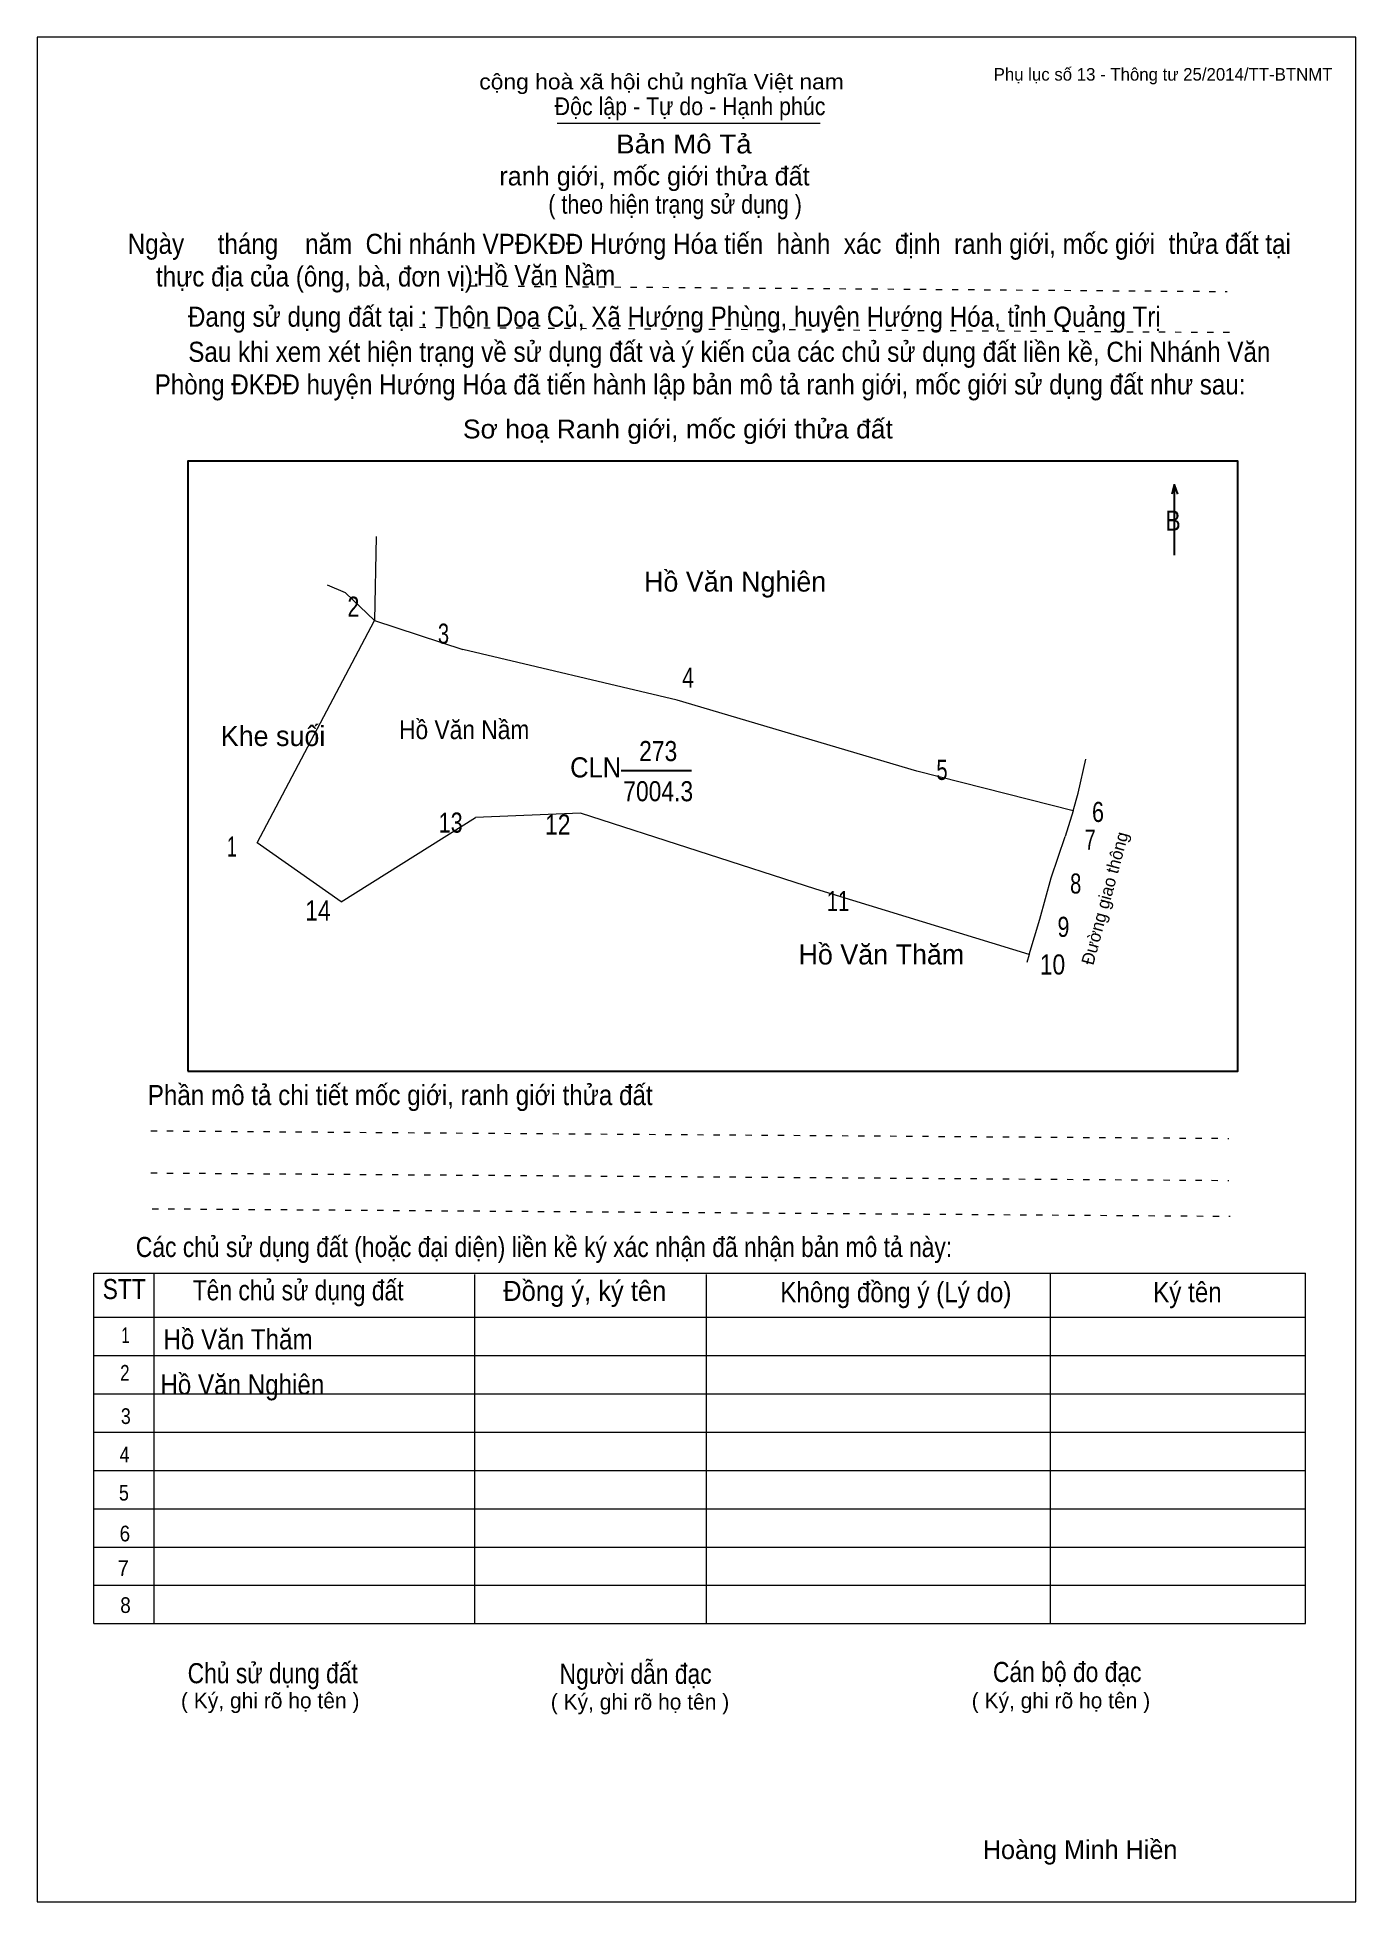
# Model space of a CAD drawing. Header units: centimetres. Extents: x 0 to 21, y 0 to 29.7.
import ezdxf
from ezdxf.enums import TextEntityAlignment as Align

# ---------------------------------------------------------------- set-up
doc = ezdxf.new("R2010")
doc.units = ezdxf.units.CM
doc.header["$LTSCALE"] = 0.13
doc.linetypes.add('DOTTED', pattern=[1.5, 0.3, -1.2])
for name, color, linetype, lineweight in [('1', 7, 'Continuous', 13), ('33', 7, 'Continuous', 25), ('6', 7, 'Continuous', 13), ('62', 7, 'Continuous', 13)]:
    doc.layers.add(name, color=color, linetype=linetype, lineweight=lineweight)
for name, color, linetype in [('2', 7, 'Continuous'), ('32', 7, 'Continuous'), ('34', 7, 'Continuous'), ('63', 7, 'Continuous')]:
    doc.layers.add(name, color=color, linetype=linetype)

msp = doc.modelspace()

# ---------------------------------------------------------------- linework, layer by layer
at = {"layer": '1'}
msp.add_lwpolyline([(21, 0), (21, 29.7), (0, 29.7), (0, 0)], close=True, dxfattribs=at)
at = {"layer": '33'}
msp.add_line((9.3, 18.02), (10.42, 18.02), dxfattribs=at)
at = {"layer": '6'}
for p, q in [((5.4, 21.75), (5.37, 20.41)), ((5.37, 20.41), (6.78, 19.95)), ((4.84, 15.93), (6.98, 17.27)), ((16.5, 17.38), (16.37, 16.97)), ((15.8, 15.09), (15.76, 14.96))]:
    msp.add_line(p, q, dxfattribs=at)
for points in [[(5.37, 20.41), (4.91, 20.85), (4.62, 20.97)], [(4.84, 15.93), (3.5, 16.87), (5.37, 20.41)], [(16.5, 17.38), (14.01, 18.01), (10.19, 19.14), (6.78, 19.95)], [(16.5, 17.38), (16.58, 17.66), (16.7, 18.2)], [(15.8, 15.09), (12.4, 16.13), (8.65, 17.34), (6.98, 17.27)], [(15.8, 15.09), (15.97, 15.65), (16.15, 16.31), (16.37, 16.97)]]:
    msp.add_lwpolyline(points, dxfattribs=at)
at = {"layer": '62'}
for p, q in [((8.28, 28.33), (12.47, 28.33)), ((0.9, 10.01), (20.2, 10.01)), ((0.9, 4.43), (0.9, 10.01)), ((1.86, 4.43), (1.86, 10.01)), ((6.97, 4.43), (6.97, 9.99)), ((10.66, 4.43), (10.66, 9.99)), ((16.14, 4.43), (16.14, 10.01)), ((20.2, 4.43), (20.2, 10.01)), ((0.9, 9.31), (20.2, 9.31)), ((0.9, 8.7), (20.2, 8.7)), ((0.9, 8.09), (20.2, 8.09)), ((0.9, 7.48), (20.2, 7.48)), ((0.9, 6.87), (20.2, 6.87)), ((0.9, 6.26), (20.2, 6.26)), ((0.9, 5.65), (20.2, 5.65)), ((0.9, 5.04), (20.2, 5.04)), ((0.9, 4.43), (20.2, 4.43))]:
    msp.add_line(p, q, dxfattribs=at)
at = {"layer": '62', "linetype": 'DOTTED'}
for p, q in [((6.89, 25.74), (18.95, 25.65)), ((6.09, 25.08), (19.04, 25)), ((1.81, 12.28), (18.98, 12.16)), ((1.81, 11.61), (18.98, 11.49)), ((1.83, 11.04), (19, 10.92))]:
    msp.add_line(p, q, dxfattribs=at)
at = {"layer": '62', "lineweight": 25}
for p, q in [((18.11, 22.58), (18.11, 21.45)), ((18.11, 22.57), (18.07, 22.42)), ((18.11, 22.57), (18.16, 22.42))]:
    msp.add_line(p, q, dxfattribs=at)
msp.add_lwpolyline([(2.4, 13.23), (19.12, 13.23), (19.12, 22.95), (2.4, 22.95)], close=True, dxfattribs=at)

# ---------------------------------------------------------------- texts
at = {"layer": '2', "width": 0.9}
msp.add_text('Hồ Văn Nầm', height=0.3011, dxfattribs=at).set_placement((6.8, 18.52), align=Align.CENTER)
at = {"layer": '2'}
msp.add_text('Đường giao thông', height=0.2008, rotation=75.011, dxfattribs=at).set_placement((17.101, 15.959), align=Align.CENTER)
at = {"layer": '32'}
for s, width, p in [('2', 0.8, (5.035, 20.47)), ('3', 0.75, (6.47, 20.04)), ('4', 0.8, (10.365, 19.34)), ('5', 0.75, (14.41, 17.87)), ('6', 0.8, (16.895, 17.2)), ('13', 0.8, (6.585, 17.03)), ('12', 0.85, (8.29, 17)), ('1', 0.65, (3.1, 16.65)), ('7', 0.75, (16.77, 16.76)), ('8', 0.75, (16.54, 16.06)), ('11', 0.75, (12.755, 15.78)), ('14', 0.85, (4.47, 15.63)), ('9', 0.8, (16.345, 15.37)), ('10', 0.85, (16.17, 14.77))]:
    msp.add_text(s, height=0.32, dxfattribs=dict(at, width=width)).set_placement(p, align=Align.CENTER)
at = {"layer": '33'}
for s, p in [('Hồ Văn Nghiên', (11.115, 20.87)), ('Hồ Văn Nghiên', (11.115, 20.87)), ('Khe suối', (3.755, 18.41)), ('Hồ Văn Thăm', (13.445, 14.93)), ('Hồ Văn Thăm', (13.445, 14.93))]:
    msp.add_text(s, height=0.32, dxfattribs=at).set_placement(p, align=Align.CENTER)
at = {"layer": '33', "width": 0.85}
for s, p in [('273', (9.89, 18.17)), ('7004.3', (9.89, 17.53))]:
    msp.add_text(s, height=0.32, dxfattribs=at).set_placement(p, align=Align.CENTER)
at = {"layer": '33', "width": 0.95}
msp.add_text('CLN', height=0.32, dxfattribs=at).set_placement((9.3, 17.91), align=Align.RIGHT)
at = {"layer": '34', "width": 0.9}
for s, p in [('Hồ Văn Nầm', (7, 25.75)), ('Hồ Văn Thăm', (2.01, 8.8)), ('Hồ Văn Nghiên', (1.96, 8.08))]:
    msp.add_text(s, height=0.32, dxfattribs=at).set_placement(p)
at = {"layer": '62'}
for s, height, width, p in [('cộng hoà xã hội chủ nghĩa Việt nam', 0.2474, 1.1, (7.04, 28.87)), ('Độc lập - Tự do - Hạnh phúc', 0.2828, 0.9, (8.24, 28.46)), ('Bản Mô Tả', 0.3, 1.1, (9.22, 27.85)), ('( theo hiện trạng sử dụng )', 0.3, 0.85, (8.14, 26.89)), ('Ngày     tháng    năm  Chi nhánh VPĐKĐĐ Hướng Hóa tiến  hành  xác  định  ranh giới, mốc giới  thửa đất tại ', 0.32, 0.9, (1.44, 26.25)), ('thực địa của (ông, bà, đơn vị): ', 0.32, 0.9, (1.89, 25.73)), ('Đang sử dụng đất tại : Thôn Doa Củ, Xã Hướng Phùng, huyện Hướng Hóa, tỉnh Quảng Trị', 0.32, 0.9, (2.4, 25.09)), ('     Sau khi xem xét hiện trạng về sử dụng đất và ý kiến của các chủ sử dụng đất liền kề, Chi Nhánh Văn ', 0.32, 0.9, (1.87, 24.53)), ('Phòng ĐKĐĐ huyện Hướng Hóa đã tiến hành lập bản mô tả ranh giới, mốc giới sử dụng đất như sau:', 0.32, 0.9, (1.87, 24.01)), ('Sơ hoạ Ranh giới, mốc giới thửa đất', 0.3, 1.05, (6.78, 23.31)), ('B', 0.32, 0.85, (17.97, 21.84)), ('Phần mô tả chi tiết mốc giới, ranh giới thửa đất ', 0.32, 0.9, (1.76, 12.69)), ('Các chủ sử dụng đất (hoặc đại diện) liền kề ký xác nhận đã nhận bản mô tả này:', 0.32, 0.85, (1.57, 10.27))]:
    msp.add_text(s, height=height, dxfattribs=dict(at, width=width)).set_placement(p)
msp.add_text('ranh giới, mốc giới thửa đất', height=0.3, dxfattribs=at).set_placement((7.36, 27.34))
for s, height, width, p in [('STT', 0.32, 0.85, (1.385, 9.6)), ('Tên chủ sử dụng đất', 0.32, 0.85, (4.155, 9.58)), ('Đồng ý, ký tên', 0.32, 0.95, (8.72, 9.57)), ('Không đồng ý (Lý do)', 0.32, 0.9, (13.675, 9.55)), ('Ký tên', 0.32, 0.9, (18.32, 9.55)), ('1', 0.25, 0.7, (1.405, 8.9)), ('2', 0.25, 0.8, (1.395, 8.3)), ('3', 0.25, 0.85, (1.41, 7.61)), ('4', 0.25, 0.85, (1.39, 7)), ('5', 0.25, 0.85, (1.38, 6.39)), ('6', 0.25, 0.9, (1.395, 5.74)), ('7', 0.25, 0.95, (1.37, 5.19)), ('8', 0.25, 0.9, (1.405, 4.6)), ('Người dẫn đạc', 0.32, 0.85, (9.53, 3.47)), ('Chủ sử dụng đất', 0.32, 0.85, (3.75, 3.48)), ('Cán bộ đo đạc', 0.32, 0.85, (16.405, 3.5))]:
    msp.add_text(s, height=height, dxfattribs=dict(at, width=width)).set_placement(p, align=Align.CENTER)
for p in [(3.71, 3.08), (9.6, 3.06), (16.305, 3.08)]:
    msp.add_text('( Ký, ghi rõ họ tên )', height=0.25, dxfattribs=at).set_placement(p, align=Align.CENTER)
at = {"layer": '63'}
msp.add_text('Phụ lục số 13 - Thông tư 25/2014/TT-BTNMT', height=0.2, dxfattribs=at).set_placement((20.63, 29.01), align=Align.RIGHT)
msp.add_text('Hoàng Minh Hiền', height=0.3, dxfattribs=at).set_placement((16.61, 0.68), align=Align.CENTER)

doc.saveas('drawing.dxf')
